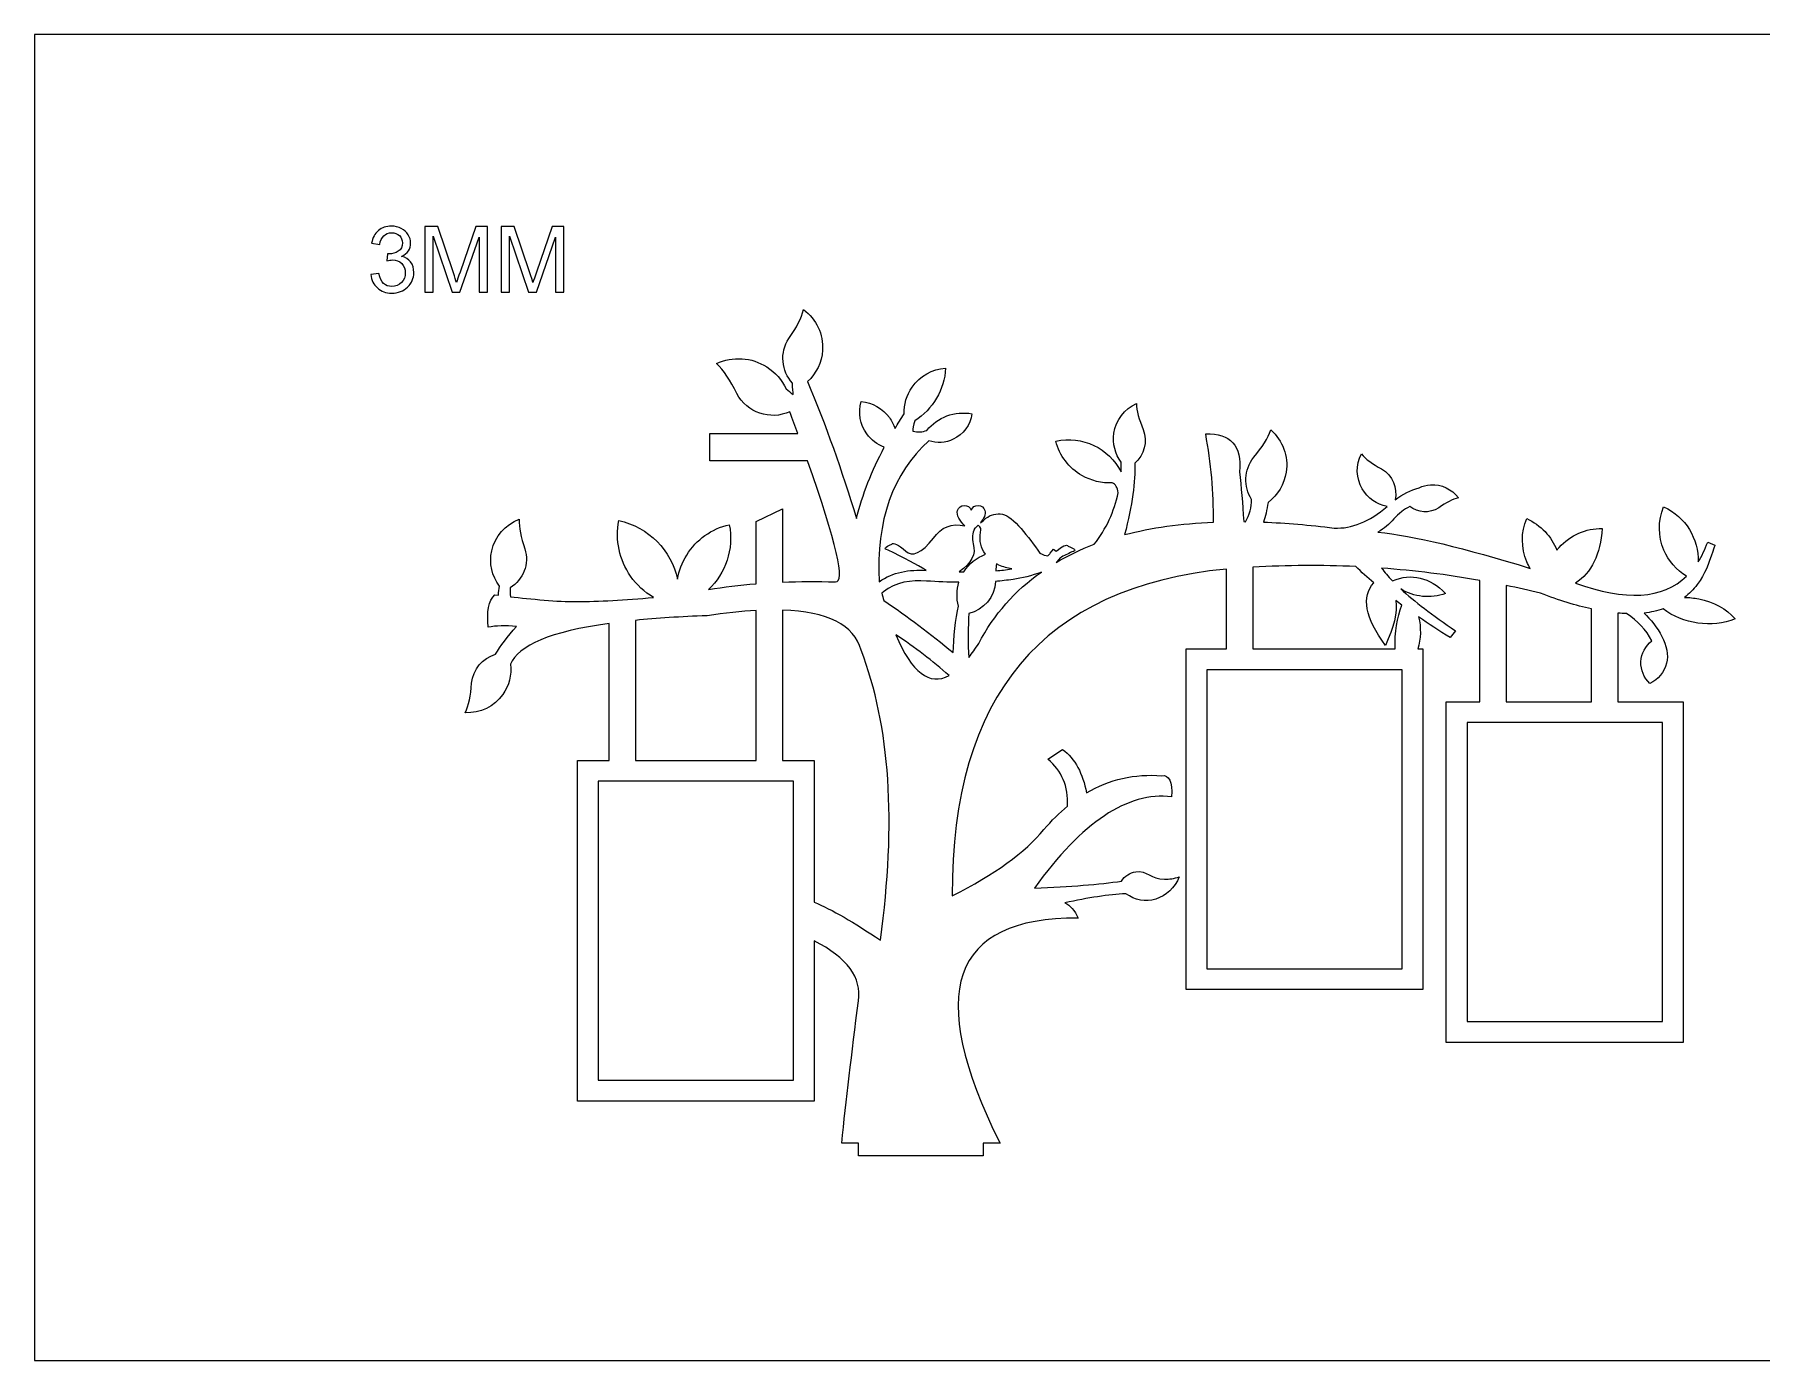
# Model space of a CAD drawing. Header units: millimetres. Extents: x -554 to 718, y -617 to 347.
# Drawn here: x -554 to 277, y -291 to 347 of the extents above; entities that cross this region are included whole.
import ezdxf

# ---------------------------------------------------------------- set-up
doc = ezdxf.new("R2010")
doc.units = ezdxf.units.MM
doc.header["$MEASUREMENT"] = 0
doc.layers.add('Layer 1', color=7, linetype='Continuous')

msp = doc.modelspace()

# ---------------------------------------------------------------- linework, layer by layer
at = {"layer": 'Layer 1', "color": 114, "lineweight": 18}
msp.add_lwpolyline([(-554.0222, -291.3879), (717.6712, -291.3879), (717.6712, 346.9989), (-554.0222, 346.9989), (-554.0222, -291.3879)], close=True, dxfattribs=at)
at = {"layer": 'Layer 1', "color": 230}
for points, knots in [([(-392.127, 231.4067), (-392.127, 231.4067), (-388.2417, 231.9365), (-388.2417, 231.9365), (-388.2417, 231.9365), (-387.7928, 229.7289), (-387.0423, 228.1395), (-385.9753, 227.1681), (-385.9753, 227.1681), (-384.9083, 226.1968), (-383.5984, 225.7111), (-382.0458, 225.7111), (-382.0458, 225.7111), (-380.2061, 225.7111), (-378.6535, 226.344), (-377.4025, 227.6097), (-377.4025, 227.6097), (-376.1516, 228.8753), (-375.5261, 230.4427), (-375.5261, 232.3118), (-375.5261, 232.3118), (-375.5261, 234.0926), (-376.1074, 235.5643), (-377.2774, 236.7269), (-377.2774, 236.7269), (-378.4401, 237.8822), (-379.9191, 238.4636), (-381.722, 238.4636), (-381.722, 238.4636), (-382.4579, 238.4636), (-383.3703, 238.3164), (-384.4668, 238.0294), (-384.4668, 238.0294), (-384.4668, 238.0294), (-384.0326, 241.4291), (-384.0326, 241.4291), (-384.0326, 241.4291), (-383.775, 241.3996), (-383.5616, 241.3849), (-383.4071, 241.3849), (-383.4071, 241.3849), (-381.7441, 241.3849), (-380.2576, 241.8191), (-378.9257, 242.68), (-378.9257, 242.68), (-377.6012, 243.541), (-376.9389, 244.8655), (-376.9389, 246.6537), (-376.9389, 246.6537), (-376.9389, 248.0739), (-377.4246, 249.2512), (-378.3886, 250.1858), (-378.3886, 250.1858), (-379.3525, 251.1203), (-380.5961, 251.5839), (-382.1194, 251.5839), (-382.1194, 251.5839), (-383.6352, 251.5839), (-384.8935, 251.1056), (-385.9017, 250.149), (-385.9017, 250.149), (-386.9098, 249.1924), (-387.5574, 247.7575), (-387.8443, 245.8442), (-387.8443, 245.8442), (-387.8443, 245.8442), (-391.7297, 246.5506), (-391.7297, 246.5506), (-391.7297, 246.5506), (-391.2514, 249.1556), (-390.177, 251.1792), (-388.4919, 252.6141), (-388.4919, 252.6141), (-386.8141, 254.049), (-384.7169, 254.7628), (-382.215, 254.7628), (-382.215, 254.7628), (-380.4931, 254.7628), (-378.9037, 254.3949), (-377.454, 253.6517), (-377.454, 253.6517), (-375.997, 252.9158), (-374.8859, 251.9077), (-374.1206, 250.6347), (-374.1206, 250.6347), (-373.3479, 249.3543), (-372.9653, 248.0003), (-372.9653, 246.5654), (-372.9653, 246.5654), (-372.9653, 245.204), (-373.3332, 243.9678), (-374.0617, 242.8493), (-374.0617, 242.8493), (-374.7976, 241.7308), (-375.8866, 240.8404), (-377.3216, 240.1781), (-377.3216, 240.1781), (-375.4525, 239.7513), (-374.0028, 238.8536), (-372.9653, 237.4922), (-372.9653, 237.4922), (-371.9351, 236.1383), (-371.42, 234.4311), (-371.42, 232.3927), (-371.42, 232.3927), (-371.42, 229.6333), (-372.4281, 227.2859), (-374.437, 225.3653), (-374.437, 225.3653), (-376.4533, 223.4447), (-378.9993, 222.4881), (-382.0752, 222.4881), (-382.0752, 222.4881), (-384.8494, 222.4881), (-387.1526, 223.3196), (-388.9849, 224.9753), (-388.9849, 224.9753), (-390.8246, 226.631), (-391.8695, 228.7723), (-392.127, 231.4067)], [0, 0, 0, 0, 0.03225806, 0.03225806, 0.03225806, 0.03225806, 0.06451613, 0.06451613, 0.06451613, 0.06451613, 0.09677419, 0.09677419, 0.09677419, 0.09677419, 0.12903226, 0.12903226, 0.12903226, 0.12903226, 0.16129032, 0.16129032, 0.16129032, 0.16129032, 0.19354839, 0.19354839, 0.19354839, 0.19354839, 0.22580645, 0.22580645, 0.22580645, 0.22580645, 0.25806452, 0.25806452, 0.25806452, 0.25806452, 0.29032258, 0.29032258, 0.29032258, 0.29032258, 0.32258065, 0.32258065, 0.32258065, 0.32258065, 0.35483871, 0.35483871, 0.35483871, 0.35483871, 0.38709677, 0.38709677, 0.38709677, 0.38709677, 0.41935484, 0.41935484, 0.41935484, 0.41935484, 0.4516129, 0.4516129, 0.4516129, 0.4516129, 0.48387097, 0.48387097, 0.48387097, 0.48387097, 0.51612903, 0.51612903, 0.51612903, 0.51612903, 0.5483871, 0.5483871, 0.5483871, 0.5483871, 0.58064516, 0.58064516, 0.58064516, 0.58064516, 0.61290323, 0.61290323, 0.61290323, 0.61290323, 0.64516129, 0.64516129, 0.64516129, 0.64516129, 0.67741935, 0.67741935, 0.67741935, 0.67741935, 0.70967742, 0.70967742, 0.70967742, 0.70967742, 0.74193548, 0.74193548, 0.74193548, 0.74193548, 0.77419355, 0.77419355, 0.77419355, 0.77419355, 0.80645161, 0.80645161, 0.80645161, 0.80645161, 0.83870968, 0.83870968, 0.83870968, 0.83870968, 0.87096774, 0.87096774, 0.87096774, 0.87096774, 0.90322581, 0.90322581, 0.90322581, 0.90322581, 0.93548387, 0.93548387, 0.93548387, 0.93548387, 1, 1, 1, 1]), ([(-366.1144, 223.0179), (-366.1144, 223.0179), (-366.1144, 254.6304), (-366.1144, 254.6304), (-366.1144, 254.6304), (-366.1144, 254.6304), (-359.8449, 254.6304), (-359.8449, 254.6304), (-359.8449, 254.6304), (-359.8449, 254.6304), (-352.3686, 232.2529), (-352.3686, 232.2529), (-352.3686, 232.2529), (-351.6769, 230.1704), (-351.1765, 228.6104), (-350.8601, 227.5729), (-350.8601, 227.5729), (-350.4995, 228.7208), (-349.9329, 230.4133), (-349.1676, 232.6429), (-349.1676, 232.6429), (-349.1676, 232.6429), (-341.5588, 254.6304), (-341.5588, 254.6304), (-341.5588, 254.6304), (-341.5588, 254.6304), (-335.959, 254.6304), (-335.959, 254.6304), (-335.959, 254.6304), (-335.959, 254.6304), (-335.959, 223.0179), (-335.959, 223.0179), (-335.959, 223.0179), (-335.959, 223.0179), (-339.9767, 223.0179), (-339.9767, 223.0179), (-339.9767, 223.0179), (-339.9767, 223.0179), (-339.9767, 249.4646), (-339.9767, 249.4646), (-339.9767, 249.4646), (-339.9767, 249.4646), (-349.2044, 223.0179), (-349.2044, 223.0179), (-349.2044, 223.0179), (-349.2044, 223.0179), (-352.972, 223.0179), (-352.972, 223.0179), (-352.972, 223.0179), (-352.972, 223.0179), (-362.0967, 249.9503), (-362.0967, 249.9503), (-362.0967, 249.9503), (-362.0967, 249.9503), (-362.0967, 223.0179), (-362.0967, 223.0179), (-362.0967, 223.0179), (-362.0967, 223.0179), (-366.1144, 223.0179), (-366.1144, 223.0179)], [0, 0, 0, 0, 0.0625, 0.0625, 0.0625, 0.0625, 0.125, 0.125, 0.125, 0.125, 0.1875, 0.1875, 0.1875, 0.1875, 0.25, 0.25, 0.25, 0.25, 0.3125, 0.3125, 0.3125, 0.3125, 0.375, 0.375, 0.375, 0.375, 0.4375, 0.4375, 0.4375, 0.4375, 0.5, 0.5, 0.5, 0.5, 0.5625, 0.5625, 0.5625, 0.5625, 0.625, 0.625, 0.625, 0.625, 0.6875, 0.6875, 0.6875, 0.6875, 0.75, 0.75, 0.75, 0.75, 0.8125, 0.8125, 0.8125, 0.8125, 0.875, 0.875, 0.875, 0.875, 1, 1, 1, 1]), ([(-329.3362, 223.0179), (-329.3362, 223.0179), (-329.3362, 254.6304), (-329.3362, 254.6304), (-329.3362, 254.6304), (-329.3362, 254.6304), (-323.0667, 254.6304), (-323.0667, 254.6304), (-323.0667, 254.6304), (-323.0667, 254.6304), (-315.5904, 232.2529), (-315.5904, 232.2529), (-315.5904, 232.2529), (-314.8987, 230.1704), (-314.3983, 228.6104), (-314.0819, 227.5729), (-314.0819, 227.5729), (-313.7213, 228.7208), (-313.1547, 230.4133), (-312.3894, 232.6429), (-312.3894, 232.6429), (-312.3894, 232.6429), (-304.7806, 254.6304), (-304.7806, 254.6304), (-304.7806, 254.6304), (-304.7806, 254.6304), (-299.1808, 254.6304), (-299.1808, 254.6304), (-299.1808, 254.6304), (-299.1808, 254.6304), (-299.1808, 223.0179), (-299.1808, 223.0179), (-299.1808, 223.0179), (-299.1808, 223.0179), (-303.1985, 223.0179), (-303.1985, 223.0179), (-303.1985, 223.0179), (-303.1985, 223.0179), (-303.1985, 249.4646), (-303.1985, 249.4646), (-303.1985, 249.4646), (-303.1985, 249.4646), (-312.4262, 223.0179), (-312.4262, 223.0179), (-312.4262, 223.0179), (-312.4262, 223.0179), (-316.1938, 223.0179), (-316.1938, 223.0179), (-316.1938, 223.0179), (-316.1938, 223.0179), (-325.3185, 249.9503), (-325.3185, 249.9503), (-325.3185, 249.9503), (-325.3185, 249.9503), (-325.3185, 223.0179), (-325.3185, 223.0179), (-325.3185, 223.0179), (-325.3185, 223.0179), (-329.3362, 223.0179), (-329.3362, 223.0179)], [0, 0, 0, 0, 0.0625, 0.0625, 0.0625, 0.0625, 0.125, 0.125, 0.125, 0.125, 0.1875, 0.1875, 0.1875, 0.1875, 0.25, 0.25, 0.25, 0.25, 0.3125, 0.3125, 0.3125, 0.3125, 0.375, 0.375, 0.375, 0.375, 0.4375, 0.4375, 0.4375, 0.4375, 0.5, 0.5, 0.5, 0.5, 0.5625, 0.5625, 0.5625, 0.5625, 0.625, 0.625, 0.625, 0.625, 0.6875, 0.6875, 0.6875, 0.6875, 0.75, 0.75, 0.75, 0.75, 0.8125, 0.8125, 0.8125, 0.8125, 0.875, 0.875, 0.875, 0.875, 1, 1, 1, 1])]:
    msp.add_open_spline(points, degree=3, knots=knots, dxfattribs=at)
at = {"layer": 'Layer 1', "color": 250, "lineweight": 20}
for points, knots in [([(-157.3389, -186.8182), (-157.3389, -186.8182), (-157.3389, -192.8182), (-157.3389, -192.8182), (-157.3389, -192.8182), (-157.3389, -192.8182), (-97.339, -192.8182), (-97.339, -192.8182), (-97.339, -192.8182), (-97.339, -192.8182), (-97.339, -186.8182), (-97.339, -186.8182), (-97.339, -186.8182), (-97.339, -186.8182), (-89.2389, -186.8182), (-89.2389, -186.8182), (-89.2389, -186.8182), (-125.4586, -114.1502), (-112.8997, -78.0257), (-51.5622, -78.4448), (-51.5622, -78.4448), (-53.2285, -74.6672), (-55.3832, -72.2188), (-58.0264, -71.0995), (-58.0264, -71.0995), (-46.7963, -68.5754), (-36.989, -67.0937), (-28.6047, -66.6545), (-28.6047, -66.6545), (-24.3047, -69.8324), (-19.2019, -70.7713), (-14.2338, -69.2282), (-14.2338, -69.2282), (-9.2657, -67.6851), (-5.1415, -63.8117), (-2.9294, -58.6111), (-2.9294, -58.6111), (-5.4128, -59.3489), (-7.7982, -59.7015), (-10.0853, -59.6691), (-10.0853, -59.6691), (-16.4466, -59.5792), (-18.6126, -55.3651), (-23.874, -56.0898), (-23.874, -56.0898), (-26.6901, -56.4778), (-29.1967, -58.1368), (-30.7213, -60.622), (-30.7213, -60.622), (-41.3449, -62.1724), (-55.3336, -63.2963), (-72.6876, -63.9936), (-72.6876, -63.9936), (-49.7731, -32.1704), (-27.7597, -17.4949), (-6.6476, -19.9669), (-6.6476, -19.9669), (-6.2607, -12.6297), (-7.8266, -9.2623), (-11.3455, -9.8648), (-11.3455, -9.8648), (-24.4205, -8.8174), (-36.5217, -11.5725), (-47.6492, -18.1299), (-47.6492, -18.1299), (-49.2874, -8.7117), (-53.1031, -1.7246), (-59.0959, 2.8314), (-59.0959, 2.8314), (-59.0959, 2.8314), (-66.206, -1.9469), (-66.206, -1.9469), (-66.206, -1.9469), (-59.4483, -7.4225), (-56.3149, -14.9617), (-56.806, -24.5643), (-56.806, -24.5643), (-60.6928, -27.759), (-64.4482, -31.467), (-68.0722, -35.6881), (-68.0722, -35.6881), (-77.1014, -46.7663), (-91.8122, -57.4202), (-112.2046, -67.6499), (-112.2046, -67.6499), (-112.6574, 28.567), (-68.6662, 81.0039), (19.7691, 89.6605), (19.7691, 89.6605), (19.7691, 89.6605), (19.7691, 51.18), (19.7691, 51.18), (19.7691, 51.18), (19.7691, 51.18), (0.3058, 51.18), (0.3058, 51.18), (0.3058, 51.18), (0.3058, 51.18), (0.3058, -112.8199), (0.3058, -112.8199), (0.3058, -112.8199), (0.3058, -112.8199), (114.3057, -112.8199), (114.3057, -112.8199), (114.3057, -112.8199), (114.3057, -112.8199), (114.3057, 51.18), (114.3057, 51.18), (114.3057, 51.18), (114.3057, 51.18), (111.8299, 51.18), (111.8299, 51.18), (111.8299, 51.18), (113.3876, 56.1549), (113.5482, 61.4824), (112.27, 66.5666), (112.27, 66.5666), (117.0695, 63.2587), (122.1454, 59.9503), (127.4978, 56.6415), (127.4978, 56.6415), (127.4978, 56.6415), (130.0381, 59.9224), (130.0381, 59.9224), (130.0381, 59.9224), (118.913, 67.4311), (110.127, 74.1497), (103.6801, 80.078), (103.6801, 80.078), (110.0701, 76.1295), (118.0197, 75.2221), (125.2762, 77.861), (125.2762, 77.861), (117.5585, 85.7438), (109.0216, 87.7831), (99.6652, 83.9789), (99.6652, 83.9789), (97.5825, 86.1319), (95.8492, 88.1669), (94.4653, 90.0839), (94.4653, 90.0839), (110.3393, 88.921), (126.0806, 86.9518), (141.6891, 84.1763), (141.6891, 84.1763), (141.6891, 84.1763), (141.6891, 25.7801), (141.6891, 25.7801), (141.6891, 25.7801), (141.6891, 25.7801), (125.6126, 25.7801), (125.6126, 25.7801), (125.6126, 25.7801), (125.6126, 25.7801), (125.6126, -138.2198), (125.6126, -138.2198), (125.6126, -138.2198), (125.6126, -138.2198), (239.6125, -138.2198), (239.6125, -138.2198), (239.6125, -138.2198), (239.6125, -138.2198), (239.6125, 25.7801), (239.6125, 25.7801), (239.6125, 25.7801), (239.6125, 25.7801), (208.1524, 25.7801), (208.1524, 25.7801), (208.1524, 25.7801), (208.1524, 25.7801), (208.1524, 68.4268), (208.1524, 68.4268), (208.1524, 68.4268), (209.6132, 68.2981), (211.0395, 68.2124), (212.4317, 68.1695), (212.4317, 68.1695), (217.764, 64.7482), (221.8206, 60.3821), (224.6017, 55.0716), (224.6017, 55.0716), (221.4454, 52.6783), (219.5121, 49.0091), (219.3228, 45.0525), (219.3228, 45.0525), (219.1335, 41.0959), (220.7076, 37.2589), (223.621, 34.5752), (223.621, 34.5752), (227.6212, 36.4366), (230.5777, 39.9915), (231.6791, 44.2639), (231.6791, 44.2639), (233.7799, 52.4139), (227.1061, 62.5306), (220.7895, 68.4679), (220.7895, 68.4679), (224.1131, 68.8326), (227.1988, 69.4983), (230.0518, 70.4627), (230.0518, 70.4627), (239.3599, 63.1892), (253.641, 61.0501), (264.6143, 65.6912), (264.6143, 65.6912), (260.5075, 70.4297), (254.2131, 73.8908), (247.1504, 75.2941), (247.1504, 75.2941), (244.8755, 75.7461), (242.5827, 75.9723), (240.3263, 75.9787), (240.3263, 75.9787), (242.5559, 77.7384), (244.561, 79.7918), (246.3469, 82.1367), (246.3469, 82.1367), (250.4479, 87.5211), (251.7211, 91.8951), (253.8815, 98.1749), (253.8815, 98.1749), (254.4323, 99.776), (254.8531, 101.005), (254.9312, 101.2073), (254.9312, 101.2073), (254.9312, 101.2073), (251.4387, 102.5301), (251.4387, 102.5301), (251.4387, 102.5301), (250.1426, 99.0239), (248.6147, 95.8794), (246.8549, 93.0967), (246.8549, 93.0967), (247.1353, 104.1696), (240.846, 114.7609), (230.2454, 119.5529), (230.2454, 119.5529), (227.4803, 112.9015), (227.5089, 105.4171), (230.3247, 98.7871), (230.3247, 98.7871), (232.5677, 93.5056), (236.4289, 89.1205), (241.2969, 86.2262), (241.2969, 86.2262), (229.8036, 75.2014), (211.9505, 74.1016), (187.7374, 82.9268), (187.7374, 82.9268), (195.5088, 87.7144), (199.9856, 96.9498), (200.6008, 109.1166), (200.6008, 109.1166), (192.8893, 109.351), (185.4192, 106.051), (179.8749, 99.9608), (179.8749, 99.9608), (179.5145, 99.565), (179.1795, 99.1702), (178.868, 98.7757), (178.868, 98.7757), (176.2345, 105.3065), (171.1748, 110.849), (164.3038, 113.955), (164.3038, 113.955), (161.5387, 107.3036), (161.5673, 99.8192), (164.3831, 93.1892), (164.3831, 93.1892), (164.8572, 92.0728), (165.4036, 90.9965), (166.0166, 89.9659), (166.0166, 89.9659), (134.2608, 99.8074), (109.8167, 105.629), (92.6841, 107.4305), (92.6841, 107.4305), (94.2529, 108.3277), (95.6309, 109.2619), (96.8181, 110.2328), (96.8181, 110.2328), (99.6281, 112.5309), (101.0085, 114.9972), (104.2156, 117.3368), (104.2156, 117.3368), (105.3268, 118.1473), (106.5857, 118.9711), (107.9923, 119.808), (107.9923, 119.808), (111.9138, 116.6851), (117.5376, 116.28), (121.943, 119.1629), (121.943, 119.1629), (125.482, 121.6593), (128.6392, 123.251), (131.4147, 123.938), (131.4147, 123.938), (128.3321, 128.1675), (123.3051, 130.5327), (118.0812, 130.211), (118.0812, 130.211), (116.1062, 130.0894), (114.2063, 129.5901), (112.4696, 128.7688), (112.4696, 128.7688), (108.4944, 127.6476), (104.6448, 125.7092), (100.9207, 122.9534), (100.9207, 122.9534), (102.2432, 128.6518), (99.7704, 134.7621), (94.4687, 137.8354), (94.4687, 137.8354), (90.0959, 140.1705), (86.8446, 142.5804), (84.7147, 145.0653), (84.7147, 145.0653), (81.975, 139.738), (82.1417, 133.3811), (85.1571, 128.2048), (85.1571, 128.2048), (87.7434, 123.765), (92.1187, 120.7197), (97.0883, 119.7886), (97.0883, 119.7886), (88.5696, 112.4492), (80.0882, 108.9834), (71.6441, 109.391), (71.6441, 109.391), (59.7065, 110.8784), (48.3416, 111.8292), (37.5495, 112.2434), (37.5495, 112.2434), (38.511, 114.9244), (39.2617, 118.0959), (39.8015, 121.758), (39.8015, 121.758), (44.4552, 125.2502), (47.633, 130.4616), (48.5328, 136.3439), (48.5328, 136.3439), (49.6933, 143.9309), (46.9037, 151.5859), (41.1338, 156.6475), (41.1338, 156.6475), (39.7634, 152.6845), (37.0212, 148.2837), (32.9072, 143.4451), (32.9072, 143.4451), (28.1683, 137.4606), (27.966, 129.3121), (31.8687, 123.194), (31.8687, 123.194), (31.8834, 119.3423), (30.8981, 115.7649), (28.913, 112.4618), (28.913, 112.4618), (28.913, 112.4618), (28.0687, 112.4706), (28.0687, 112.4706), (28.0687, 112.4706), (27.5534, 121.231), (26.8859, 129.2319), (26.0664, 136.4733), (26.0664, 136.4733), (27.1903, 149.0885), (21.7575, 155.1563), (9.768, 154.6767), (9.768, 154.6767), (12.3715, 140.7358), (13.6257, 126.5907), (13.5307, 112.2414), (13.5307, 112.2414), (-2.1664, 111.5822), (-16.4254, 109.5757), (-29.2463, 106.2219), (-29.2463, 106.2219), (-25.5616, 120.4391), (-23.9489, 131.8875), (-24.4081, 140.5672), (-24.4081, 140.5672), (-19.8288, 144.4622), (-17.9986, 150.9605), (-20.2824, 156.8591), (-20.2824, 156.8591), (-22.3562, 161.7059), (-23.4498, 165.8687), (-23.5632, 169.3475), (-23.5632, 169.3475), (-29.3811, 166.7511), (-33.4728, 161.3665), (-34.4158, 155.0657), (-34.4158, 155.0657), (-35.165, 150.0601), (-33.8446, 145.0256), (-30.862, 141.0685), (-30.862, 141.0685), (-30.8555, 139.5101), (-30.8961, 137.9721), (-30.9837, 136.4544), (-30.9837, 136.4544), (-36.7267, 147.8011), (-49.5734, 154.1073), (-62.3651, 151.2372), (-62.3651, 151.2372), (-60.5739, 144.2603), (-56.0498, 138.2979), (-49.8127, 134.6945), (-49.8127, 134.6945), (-45.3514, 132.117), (-40.2823, 130.9015), (-35.2181, 131.1257), (-35.2181, 131.1257), (-33.6266, 130.4985), (-32.6596, 128.9199), (-32.3172, 126.3899), (-32.3172, 126.3899), (-34.2482, 117.2868), (-38.1, 109.0156), (-43.8728, 101.5765), (-43.8728, 101.5765), (-50.4371, 99.088), (-56.5468, 96.1736), (-62.202, 92.8333), (-62.202, 92.8333), (-61.8163, 93.2206), (-61.453, 93.6253), (-61.1146, 94.0485), (-61.1146, 94.0485), (-61.1146, 94.0485), (-60.2706, 95.1041), (-60.2706, 95.1041), (-60.2706, 95.1041), (-58.493, 96.0092), (-56.6042, 96.9484), (-54.6042, 97.922), (-54.6042, 97.922), (-52.3448, 98.4269), (-52.952, 99.3579), (-56.4258, 100.7151), (-56.4258, 100.7151), (-57.1842, 101.6654), (-59.1285, 100.8318), (-62.2583, 98.2152), (-62.2583, 98.2152), (-62.2583, 98.2152), (-63.4959, 99.2048), (-63.4959, 99.2048), (-63.4959, 99.2048), (-63.4959, 99.2048), (-65.0821, 97.221), (-65.0821, 97.221), (-65.0821, 97.221), (-65.4022, 96.8207), (-65.7608, 96.4403), (-66.1521, 96.079), (-66.1521, 96.079), (-67.3116, 96.045), (-68.5947, 96.47), (-70.0017, 97.3548), (-70.0017, 97.3548), (-75.4417, 104.8899), (-82.8716, 115.0954), (-88.0693, 116.0619), (-88.0693, 116.0619), (-90.8841, 116.5855), (-93.7882, 115.868), (-96.0359, 114.0942), (-96.0359, 114.0942), (-96.6253, 113.4398), (-97.497, 112.73), (-98.6505, 111.9644), (-98.6505, 111.9644), (-97.0677, 113.8937), (-95.9062, 116.0986), (-96.4662, 117.8456), (-96.4662, 117.8456), (-96.9216, 119.2673), (-98.2268, 120.2459), (-99.7193, 120.2854), (-99.7193, 120.2854), (-101.2118, 120.3248), (-102.5663, 119.4168), (-103.0964, 118.0213), (-103.0964, 118.0213), (-103.6273, 119.4168), (-104.9819, 120.3251), (-106.4744, 120.2854), (-106.4744, 120.2854), (-107.9666, 120.2459), (-109.2719, 119.2673), (-109.7276, 117.8456), (-109.7276, 117.8456), (-110.4426, 115.6159), (-108.353, 112.6397), (-106.1616, 110.4438), (-106.1616, 110.4438), (-112.5367, 111.8596), (-117.5606, 109.8787), (-121.2333, 104.5009), (-121.2333, 104.5009), (-127.0611, 97.3297), (-131.5136, 95.2652), (-134.5908, 98.3079), (-134.5908, 98.3079), (-138.2546, 101.5327), (-140.5011, 102.6256), (-141.3303, 101.5866), (-141.3303, 101.5866), (-144.8041, 100.2294), (-145.4113, 99.2984), (-143.1519, 98.7935), (-143.1519, 98.7935), (-135.3507, 94.996), (-129.241, 91.7193), (-124.8225, 88.9631), (-124.8225, 88.9631), (-132.8275, 89.4925), (-140.8087, 88.2357), (-147.4139, 83.5384), (-147.4139, 83.5384), (-148.8921, 113.0538), (-140.9126, 135.6742), (-123.4754, 151.3998), (-123.4754, 151.3998), (-119.6463, 150.1558), (-115.4363, 150.3921), (-111.7145, 152.155), (-111.7145, 152.155), (-106.85, 154.4593), (-103.4753, 159.0608), (-102.7393, 164.3929), (-102.7393, 164.3929), (-111.0154, 165.9243), (-119.3343, 162.7678), (-124.5304, 156.4227), (-124.5304, 156.4227), (-126.5232, 155.598), (-128.7316, 155.4678), (-131.1556, 156.0321), (-131.1556, 156.0321), (-131.2225, 157.146), (-130.9395, 158.8314), (-130.3066, 161.0882), (-130.3066, 161.0882), (-121.5926, 166.5332), (-115.9612, 175.9485), (-115.4393, 186.4063), (-115.4393, 186.4063), (-121.9263, 185.9393), (-127.8522, 182.5576), (-131.5543, 177.2102), (-131.5543, 177.2102), (-134.1879, 173.406), (-135.4942, 168.8987), (-135.3641, 164.3686), (-135.3641, 164.3686), (-136.9227, 162.0239), (-138.4143, 159.6738), (-139.839, 157.3182), (-139.839, 157.3182), (-140.4462, 159.1737), (-141.3419, 160.9432), (-142.5118, 162.5574), (-142.5118, 162.5574), (-145.7111, 166.9716), (-150.6526, 169.7987), (-156.0793, 170.3196), (-156.0793, 170.3196), (-157.6301, 164.9709), (-156.6257, 159.2058), (-153.3576, 154.6966), (-153.3576, 154.6966), (-151.2214, 151.7492), (-148.2742, 149.554), (-144.9345, 148.3336), (-144.9345, 148.3336), (-150.9372, 137.0004), (-155.4083, 125.5426), (-158.348, 113.9602), (-158.348, 113.9602), (-165.3494, 137.1203), (-173.1829, 159.1099), (-181.8486, 179.9289), (-181.8486, 179.9289), (-177.6759, 183.791), (-175.0658, 189.147), (-174.6815, 194.9558), (-174.6815, 194.9558), (-174.1747, 202.6184), (-177.6113, 210.0102), (-183.7967, 214.5616), (-183.7967, 214.5616), (-184.8232, 210.4936), (-187.1798, 205.8717), (-190.8664, 200.696), (-190.8664, 200.696), (-195.3865, 193.8567), (-194.4829, 184.98), (-189.1319, 179.1908), (-189.1319, 179.1908), (-189.0478, 176.7249), (-188.9286, 174.8683), (-188.7745, 173.6211), (-188.7745, 173.6211), (-190.0419, 174.7214), (-191.1705, 175.6312), (-192.1603, 176.3504), (-192.1603, 176.3504), (-194.1686, 180.6457), (-197.375, 184.359), (-201.5008, 186.9834), (-201.5008, 186.9834), (-208.7876, 191.6185), (-217.9353, 192.2167), (-225.7637, 188.57), (-225.7637, 188.57), (-222.304, 185.362), (-219.0156, 180.5427), (-215.8983, 174.1124), (-215.8983, 174.1124), (-211.0293, 164.9017), (-199.8551, 161.1209), (-190.4337, 165.3709), (-190.4337, 165.3709), (-189.0918, 161.757), (-187.8063, 158.2626), (-186.5773, 154.8878), (-186.5773, 154.8878), (-186.5773, 154.8878), (-228.9918, 154.8878), (-228.9918, 154.8878), (-228.9918, 154.8878), (-228.9918, 154.8878), (-228.9918, 141.7645), (-228.9918, 141.7645), (-228.9918, 141.7645), (-228.9918, 141.7645), (-181.87, 141.7645), (-181.87, 141.7645), (-181.87, 141.7645), (-167.943, 102.2714), (-163.489, 82.8432), (-168.508, 83.4801), (-168.508, 83.4801), (-177.2386, 83.7386), (-185.7247, 83.6965), (-193.9665, 83.3538), (-193.9665, 83.3538), (-193.9665, 83.3538), (-193.9665, 118.6731), (-193.9665, 118.6731), (-193.9665, 118.6731), (-193.9665, 118.6731), (-206.6665, 112.5348), (-206.6665, 112.5348), (-206.6665, 112.5348), (-206.6665, 112.5348), (-206.6665, 82.5721), (-206.6665, 82.5721), (-206.6665, 82.5721), (-214.5285, 81.926), (-222.1536, 80.9888), (-229.5419, 79.7603), (-229.5419, 79.7603), (-221.3753, 87.5591), (-217.2844, 99.1998), (-219.5519, 110.9986), (-219.5519, 110.9986), (-228.0697, 109.0898), (-235.4609, 103.8329), (-240.0587, 96.413), (-240.0587, 96.413), (-242.2819, 92.8253), (-243.7616, 88.8779), (-244.4617, 84.7992), (-244.4617, 84.7992), (-247.5498, 98.5377), (-258.3077, 109.8358), (-272.801, 113.0441), (-272.801, 113.0441), (-274.5717, 103.6994), (-272.5066, 94.0352), (-267.0711, 86.2305), (-267.0711, 86.2305), (-264.1444, 82.028), (-260.3732, 78.5551), (-256.0513, 75.9979), (-256.0513, 75.9979), (-269.7603, 74.689), (-282.1921, 74.0061), (-293.3467, 73.9493), (-293.3467, 73.9493), (-301.8971, 73.9058), (-315.294, 75.2006), (-324.9368, 76.3424), (-324.9368, 76.3424), (-325.0037, 77.7868), (-325.0285, 79.2201), (-325.011, 80.6424), (-325.011, 80.6424), (-318.7777, 84.4504), (-315.7076, 92.1233), (-317.9735, 99.3788), (-317.9735, 99.3788), (-319.9323, 104.9586), (-320.845, 109.6995), (-320.7118, 113.6015), (-320.7118, 113.6015), (-327.4176, 111.1306), (-332.3997, 105.4098), (-333.9263, 98.4282), (-333.9263, 98.4282), (-335.2376, 92.4305), (-333.8431, 86.2141), (-330.2142, 81.3831), (-330.2142, 81.3831), (-330.4102, 80.0184), (-330.575, 78.5786), (-330.7085, 77.0637), (-330.7085, 77.0637), (-330.7085, 77.0637), (-332.3995, 77.2926), (-332.3995, 77.2926), (-332.3995, 77.2926), (-335.4073, 74.3804), (-336.4657, 69.1593), (-335.5745, 61.6293), (-335.5745, 61.6293), (-331.9195, 62.3663), (-327.4039, 62.5074), (-322.0278, 62.0526), (-322.0278, 62.0526), (-326.3868, 57.1218), (-329.7572, 52.6395), (-332.139, 48.6057), (-332.139, 48.6057), (-338.2701, 46.7615), (-342.974, 41.3756), (-343.6481, 34.6348), (-343.6481, 34.6348), (-344.0309, 28.7335), (-345.0478, 24.0139), (-346.6984, 20.4757), (-346.6984, 20.4757), (-339.5606, 20.1231), (-332.736, 23.4359), (-328.5973, 29.2621), (-328.5973, 29.2621), (-325.5629, 33.5338), (-324.2797, 38.724), (-324.8683, 43.8002), (-324.8683, 43.8002), (-321.2523, 52.9753), (-305.4487, 59.5173), (-277.4575, 63.4262), (-277.4575, 63.4262), (-277.4575, 63.4262), (-277.4575, -2.4778), (-277.4575, -2.4778), (-277.4575, -2.4778), (-277.4575, -2.4778), (-292.7117, -2.4778), (-292.7117, -2.4778), (-292.7117, -2.4778), (-292.7117, -2.4778), (-292.7117, -166.4777), (-292.7117, -166.4777), (-292.7117, -166.4777), (-292.7117, -166.4777), (-178.7118, -166.4777), (-178.7118, -166.4777), (-178.7118, -166.4777), (-178.7118, -166.4777), (-178.7118, -89.3591), (-178.7118, -89.3591), (-178.7118, -89.3591), (-162.7988, -97.4828), (-155.6933, -107.109), (-157.3956, -118.2381), (-157.3956, -118.2381), (-160.6246, -143.6236), (-163.3057, -166.4837), (-165.4389, -186.8182), (-165.4389, -186.8182), (-165.4389, -186.8182), (-157.3389, -186.8182), (-157.3389, -186.8182)], [0, 0, 0, 0, 0.00505051, 0.00505051, 0.00505051, 0.00505051, 0.01010101, 0.01010101, 0.01010101, 0.01010101, 0.01515152, 0.01515152, 0.01515152, 0.01515152, 0.02020202, 0.02020202, 0.02020202, 0.02020202, 0.02525253, 0.02525253, 0.02525253, 0.02525253, 0.03030303, 0.03030303, 0.03030303, 0.03030303, 0.03535354, 0.03535354, 0.03535354, 0.03535354, 0.04040404, 0.04040404, 0.04040404, 0.04040404, 0.04545455, 0.04545455, 0.04545455, 0.04545455, 0.05050505, 0.05050505, 0.05050505, 0.05050505, 0.05555556, 0.05555556, 0.05555556, 0.05555556, 0.06060606, 0.06060606, 0.06060606, 0.06060606, 0.06565657, 0.06565657, 0.06565657, 0.06565657, 0.07070707, 0.07070707, 0.07070707, 0.07070707, 0.07575758, 0.07575758, 0.07575758, 0.07575758, 0.08080808, 0.08080808, 0.08080808, 0.08080808, 0.08585859, 0.08585859, 0.08585859, 0.08585859, 0.09090909, 0.09090909, 0.09090909, 0.09090909, 0.0959596, 0.0959596, 0.0959596, 0.0959596, 0.1010101, 0.1010101, 0.1010101, 0.1010101, 0.10606061, 0.10606061, 0.10606061, 0.10606061, 0.11111111, 0.11111111, 0.11111111, 0.11111111, 0.11616162, 0.11616162, 0.11616162, 0.11616162, 0.12121212, 0.12121212, 0.12121212, 0.12121212, 0.12626263, 0.12626263, 0.12626263, 0.12626263, 0.13131313, 0.13131313, 0.13131313, 0.13131313, 0.13636364, 0.13636364, 0.13636364, 0.13636364, 0.14141414, 0.14141414, 0.14141414, 0.14141414, 0.14646465, 0.14646465, 0.14646465, 0.14646465, 0.15151515, 0.15151515, 0.15151515, 0.15151515, 0.15656566, 0.15656566, 0.15656566, 0.15656566, 0.16161616, 0.16161616, 0.16161616, 0.16161616, 0.16666667, 0.16666667, 0.16666667, 0.16666667, 0.17171717, 0.17171717, 0.17171717, 0.17171717, 0.17676768, 0.17676768, 0.17676768, 0.17676768, 0.18181818, 0.18181818, 0.18181818, 0.18181818, 0.18686869, 0.18686869, 0.18686869, 0.18686869, 0.19191919, 0.19191919, 0.19191919, 0.19191919, 0.1969697, 0.1969697, 0.1969697, 0.1969697, 0.2020202, 0.2020202, 0.2020202, 0.2020202, 0.20707071, 0.20707071, 0.20707071, 0.20707071, 0.21212121, 0.21212121, 0.21212121, 0.21212121, 0.21717172, 0.21717172, 0.21717172, 0.21717172, 0.22222222, 0.22222222, 0.22222222, 0.22222222, 0.22727273, 0.22727273, 0.22727273, 0.22727273, 0.23232323, 0.23232323, 0.23232323, 0.23232323, 0.23737374, 0.23737374, 0.23737374, 0.23737374, 0.24242424, 0.24242424, 0.24242424, 0.24242424, 0.24747475, 0.24747475, 0.24747475, 0.24747475, 0.25252525, 0.25252525, 0.25252525, 0.25252525, 0.25757576, 0.25757576, 0.25757576, 0.25757576, 0.26262626, 0.26262626, 0.26262626, 0.26262626, 0.26767677, 0.26767677, 0.26767677, 0.26767677, 0.27272727, 0.27272727, 0.27272727, 0.27272727, 0.27777778, 0.27777778, 0.27777778, 0.27777778, 0.28282828, 0.28282828, 0.28282828, 0.28282828, 0.28787879, 0.28787879, 0.28787879, 0.28787879, 0.29292929, 0.29292929, 0.29292929, 0.29292929, 0.2979798, 0.2979798, 0.2979798, 0.2979798, 0.3030303, 0.3030303, 0.3030303, 0.3030303, 0.30808081, 0.30808081, 0.30808081, 0.30808081, 0.31313131, 0.31313131, 0.31313131, 0.31313131, 0.31818182, 0.31818182, 0.31818182, 0.31818182, 0.32323232, 0.32323232, 0.32323232, 0.32323232, 0.32828283, 0.32828283, 0.32828283, 0.32828283, 0.33333333, 0.33333333, 0.33333333, 0.33333333, 0.33838384, 0.33838384, 0.33838384, 0.33838384, 0.34343434, 0.34343434, 0.34343434, 0.34343434, 0.34848485, 0.34848485, 0.34848485, 0.34848485, 0.35353535, 0.35353535, 0.35353535, 0.35353535, 0.35858586, 0.35858586, 0.35858586, 0.35858586, 0.36363636, 0.36363636, 0.36363636, 0.36363636, 0.36868687, 0.36868687, 0.36868687, 0.36868687, 0.37373737, 0.37373737, 0.37373737, 0.37373737, 0.37878788, 0.37878788, 0.37878788, 0.37878788, 0.38383838, 0.38383838, 0.38383838, 0.38383838, 0.38888889, 0.38888889, 0.38888889, 0.38888889, 0.39393939, 0.39393939, 0.39393939, 0.39393939, 0.3989899, 0.3989899, 0.3989899, 0.3989899, 0.4040404, 0.4040404, 0.4040404, 0.4040404, 0.40909091, 0.40909091, 0.40909091, 0.40909091, 0.41414141, 0.41414141, 0.41414141, 0.41414141, 0.41919192, 0.41919192, 0.41919192, 0.41919192, 0.42424242, 0.42424242, 0.42424242, 0.42424242, 0.42929293, 0.42929293, 0.42929293, 0.42929293, 0.43434343, 0.43434343, 0.43434343, 0.43434343, 0.43939394, 0.43939394, 0.43939394, 0.43939394, 0.44444444, 0.44444444, 0.44444444, 0.44444444, 0.44949495, 0.44949495, 0.44949495, 0.44949495, 0.45454545, 0.45454545, 0.45454545, 0.45454545, 0.45959596, 0.45959596, 0.45959596, 0.45959596, 0.46464646, 0.46464646, 0.46464646, 0.46464646, 0.46969697, 0.46969697, 0.46969697, 0.46969697, 0.47474747, 0.47474747, 0.47474747, 0.47474747, 0.47979798, 0.47979798, 0.47979798, 0.47979798, 0.48484848, 0.48484848, 0.48484848, 0.48484848, 0.48989899, 0.48989899, 0.48989899, 0.48989899, 0.49494949, 0.49494949, 0.49494949, 0.49494949, 0.5, 0.5, 0.5, 0.5, 0.50505051, 0.50505051, 0.50505051, 0.50505051, 0.51010101, 0.51010101, 0.51010101, 0.51010101, 0.51515152, 0.51515152, 0.51515152, 0.51515152, 0.52020202, 0.52020202, 0.52020202, 0.52020202, 0.52525253, 0.52525253, 0.52525253, 0.52525253, 0.53030303, 0.53030303, 0.53030303, 0.53030303, 0.53535354, 0.53535354, 0.53535354, 0.53535354, 0.54040404, 0.54040404, 0.54040404, 0.54040404, 0.54545455, 0.54545455, 0.54545455, 0.54545455, 0.55050505, 0.55050505, 0.55050505, 0.55050505, 0.55555556, 0.55555556, 0.55555556, 0.55555556, 0.56060606, 0.56060606, 0.56060606, 0.56060606, 0.56565657, 0.56565657, 0.56565657, 0.56565657, 0.57070707, 0.57070707, 0.57070707, 0.57070707, 0.57575758, 0.57575758, 0.57575758, 0.57575758, 0.58080808, 0.58080808, 0.58080808, 0.58080808, 0.58585859, 0.58585859, 0.58585859, 0.58585859, 0.59090909, 0.59090909, 0.59090909, 0.59090909, 0.5959596, 0.5959596, 0.5959596, 0.5959596, 0.6010101, 0.6010101, 0.6010101, 0.6010101, 0.60606061, 0.60606061, 0.60606061, 0.60606061, 0.61111111, 0.61111111, 0.61111111, 0.61111111, 0.61616162, 0.61616162, 0.61616162, 0.61616162, 0.62121212, 0.62121212, 0.62121212, 0.62121212, 0.62626263, 0.62626263, 0.62626263, 0.62626263, 0.63131313, 0.63131313, 0.63131313, 0.63131313, 0.63636364, 0.63636364, 0.63636364, 0.63636364, 0.64141414, 0.64141414, 0.64141414, 0.64141414, 0.64646465, 0.64646465, 0.64646465, 0.64646465, 0.65151515, 0.65151515, 0.65151515, 0.65151515, 0.65656566, 0.65656566, 0.65656566, 0.65656566, 0.66161616, 0.66161616, 0.66161616, 0.66161616, 0.66666667, 0.66666667, 0.66666667, 0.66666667, 0.67171717, 0.67171717, 0.67171717, 0.67171717, 0.67676768, 0.67676768, 0.67676768, 0.67676768, 0.68181818, 0.68181818, 0.68181818, 0.68181818, 0.68686869, 0.68686869, 0.68686869, 0.68686869, 0.69191919, 0.69191919, 0.69191919, 0.69191919, 0.6969697, 0.6969697, 0.6969697, 0.6969697, 0.7020202, 0.7020202, 0.7020202, 0.7020202, 0.70707071, 0.70707071, 0.70707071, 0.70707071, 0.71212121, 0.71212121, 0.71212121, 0.71212121, 0.71717172, 0.71717172, 0.71717172, 0.71717172, 0.72222222, 0.72222222, 0.72222222, 0.72222222, 0.72727273, 0.72727273, 0.72727273, 0.72727273, 0.73232323, 0.73232323, 0.73232323, 0.73232323, 0.73737374, 0.73737374, 0.73737374, 0.73737374, 0.74242424, 0.74242424, 0.74242424, 0.74242424, 0.74747475, 0.74747475, 0.74747475, 0.74747475, 0.75252525, 0.75252525, 0.75252525, 0.75252525, 0.75757576, 0.75757576, 0.75757576, 0.75757576, 0.76262626, 0.76262626, 0.76262626, 0.76262626, 0.76767677, 0.76767677, 0.76767677, 0.76767677, 0.77272727, 0.77272727, 0.77272727, 0.77272727, 0.77777778, 0.77777778, 0.77777778, 0.77777778, 0.78282828, 0.78282828, 0.78282828, 0.78282828, 0.78787879, 0.78787879, 0.78787879, 0.78787879, 0.79292929, 0.79292929, 0.79292929, 0.79292929, 0.7979798, 0.7979798, 0.7979798, 0.7979798, 0.8030303, 0.8030303, 0.8030303, 0.8030303, 0.80808081, 0.80808081, 0.80808081, 0.80808081, 0.81313131, 0.81313131, 0.81313131, 0.81313131, 0.81818182, 0.81818182, 0.81818182, 0.81818182, 0.82323232, 0.82323232, 0.82323232, 0.82323232, 0.82828283, 0.82828283, 0.82828283, 0.82828283, 0.83333333, 0.83333333, 0.83333333, 0.83333333, 0.83838384, 0.83838384, 0.83838384, 0.83838384, 0.84343434, 0.84343434, 0.84343434, 0.84343434, 0.84848485, 0.84848485, 0.84848485, 0.84848485, 0.85353535, 0.85353535, 0.85353535, 0.85353535, 0.85858586, 0.85858586, 0.85858586, 0.85858586, 0.86363636, 0.86363636, 0.86363636, 0.86363636, 0.86868687, 0.86868687, 0.86868687, 0.86868687, 0.87373737, 0.87373737, 0.87373737, 0.87373737, 0.87878788, 0.87878788, 0.87878788, 0.87878788, 0.88383838, 0.88383838, 0.88383838, 0.88383838, 0.88888889, 0.88888889, 0.88888889, 0.88888889, 0.89393939, 0.89393939, 0.89393939, 0.89393939, 0.8989899, 0.8989899, 0.8989899, 0.8989899, 0.9040404, 0.9040404, 0.9040404, 0.9040404, 0.90909091, 0.90909091, 0.90909091, 0.90909091, 0.91414141, 0.91414141, 0.91414141, 0.91414141, 0.91919192, 0.91919192, 0.91919192, 0.91919192, 0.92424242, 0.92424242, 0.92424242, 0.92424242, 0.92929293, 0.92929293, 0.92929293, 0.92929293, 0.93434343, 0.93434343, 0.93434343, 0.93434343, 0.93939394, 0.93939394, 0.93939394, 0.93939394, 0.94444444, 0.94444444, 0.94444444, 0.94444444, 0.94949495, 0.94949495, 0.94949495, 0.94949495, 0.95454545, 0.95454545, 0.95454545, 0.95454545, 0.95959596, 0.95959596, 0.95959596, 0.95959596, 0.96464646, 0.96464646, 0.96464646, 0.96464646, 0.96969697, 0.96969697, 0.96969697, 0.96969697, 0.97474747, 0.97474747, 0.97474747, 0.97474747, 0.97979798, 0.97979798, 0.97979798, 0.97979798, 0.98484848, 0.98484848, 0.98484848, 0.98484848, 0.98989899, 0.98989899, 0.98989899, 0.98989899, 1, 1, 1, 1]), ([(-96.2222, 96.7406), (-100.4787, 95.1747), (-104.1729, 92.2456), (-106.6683, 88.3168), (-106.6683, 88.3168), (-107.4078, 88.3199), (-108.1474, 88.3263), (-108.8871, 88.3358), (-108.8871, 88.3358), (-102.9117, 92.3784), (-100.672, 96.8561), (-102.1681, 101.7688), (-102.1681, 101.7688), (-102.7337, 104.6479), (-102.5316, 107.0364), (-101.5612, 108.9334), (-101.5612, 108.9334), (-101.5612, 108.9334), (-101.6484, 108.9702), (-101.6484, 108.9702), (-101.6484, 108.9702), (-101.0278, 109.4824), (-100.3562, 110.0987), (-99.7057, 110.7778), (-99.7057, 110.7778), (-98.4792, 109.8316), (-98.1363, 108.6904), (-98.6774, 107.3544), (-98.6774, 107.3544), (-99.289, 103.2687), (-98.4705, 99.7309), (-96.2222, 96.7406)], [0, 0, 0, 0, 0.11111111, 0.11111111, 0.11111111, 0.11111111, 0.22222222, 0.22222222, 0.22222222, 0.22222222, 0.33333333, 0.33333333, 0.33333333, 0.33333333, 0.44444444, 0.44444444, 0.44444444, 0.44444444, 0.55555556, 0.55555556, 0.55555556, 0.55555556, 0.66666667, 0.66666667, 0.66666667, 0.66666667, 0.77777778, 0.77777778, 0.77777778, 0.77777778, 1, 1, 1, 1]), ([(-83.4918, 89.7137), (-83.4918, 89.7137), (-83.7295, 89.6775), (-83.7295, 89.6775), (-83.7295, 89.6775), (-86.2259, 89.301), (-88.7511, 89.024), (-91.2851, 88.8218), (-91.2851, 88.8218), (-91.1927, 89.9739), (-91.0654, 91.0706), (-90.9034, 92.1119), (-90.9034, 92.1119), (-90.5313, 91.8867), (-90.1469, 91.6664), (-89.7488, 91.4513), (-89.7488, 91.4513), (-87.7197, 90.6555), (-85.634, 90.0763), (-83.4918, 89.7137)], [0, 0, 0, 0, 0.16666667, 0.16666667, 0.16666667, 0.16666667, 0.33333333, 0.33333333, 0.33333333, 0.33333333, 0.5, 0.5, 0.5, 0.5, 0.66666667, 0.66666667, 0.66666667, 0.66666667, 1, 1, 1, 1]), ([(32.4691, 51.18), (32.4691, 51.18), (32.4691, 90.5645), (32.4691, 90.5645), (32.4691, 90.5645), (49.1251, 91.5034), (65.6411, 91.5917), (82.0171, 90.8293), (82.0171, 90.8293), (84.7325, 88.2253), (87.6194, 85.621), (90.6778, 83.0165), (90.6778, 83.0165), (84.6751, 76.3382), (86.5417, 66.2941), (96.2776, 52.8843), (96.2776, 52.8843), (100.385, 61.5601), (102.0684, 68.7554), (101.3277, 74.4703), (101.3277, 74.4703), (102.2937, 73.7374), (103.2733, 73.0044), (104.2664, 72.2715), (104.2664, 72.2715), (101.8096, 66.3122), (100.7366, 59.2817), (101.0474, 51.18), (101.0474, 51.18), (101.0474, 51.18), (32.4691, 51.18), (32.4691, 51.18)], [0, 0, 0, 0, 0.11111111, 0.11111111, 0.11111111, 0.11111111, 0.22222222, 0.22222222, 0.22222222, 0.22222222, 0.33333333, 0.33333333, 0.33333333, 0.33333333, 0.44444444, 0.44444444, 0.44444444, 0.44444444, 0.55555556, 0.55555556, 0.55555556, 0.55555556, 0.66666667, 0.66666667, 0.66666667, 0.66666667, 0.77777778, 0.77777778, 0.77777778, 0.77777778, 1, 1, 1, 1]), ([(-145.1934, 74.5656), (-145.5334, 75.7062), (-145.8715, 76.8726), (-146.2077, 78.0647), (-146.2077, 78.0647), (-146.2077, 78.0647), (-145.3358, 78.7506), (-145.3358, 78.7506), (-145.3358, 78.7506), (-139.4143, 83.4086), (-131.9318, 84.4206), (-124.6103, 83.8552), (-124.6103, 83.8552), (-124.6103, 83.8552), (-124.5658, 83.8522), (-124.5658, 83.8522), (-124.5658, 83.8522), (-119.391, 83.5438), (-114.1963, 83.3249), (-109.0041, 83.257), (-109.0041, 83.257), (-110.1518, 79.5321), (-110.2391, 75.5484), (-109.2439, 71.7651), (-109.2439, 71.7651), (-110.6056, 66.1231), (-111.6089, 56.1093), (-111.7448, 49.4194), (-111.7448, 49.4194), (-122.6616, 58.4013), (-133.8112, 66.7834), (-145.1934, 74.5656)], [0, 0, 0, 0, 0.11111111, 0.11111111, 0.11111111, 0.11111111, 0.22222222, 0.22222222, 0.22222222, 0.22222222, 0.33333333, 0.33333333, 0.33333333, 0.33333333, 0.44444444, 0.44444444, 0.44444444, 0.44444444, 0.55555556, 0.55555556, 0.55555556, 0.55555556, 0.66666667, 0.66666667, 0.66666667, 0.66666667, 0.77777778, 0.77777778, 0.77777778, 0.77777778, 1, 1, 1, 1]), ([(-69.3293, 88.2288), (-82.0444, 79.2571), (-92.1028, 67.7964), (-99.5046, 53.8468), (-99.5046, 53.8468), (-101.0965, 51.3133), (-102.6675, 49.0604), (-104.2176, 47.088), (-104.2176, 47.088), (-104.8245, 53.2335), (-104.6542, 62.6763), (-104.2013, 68.312), (-104.2013, 68.312), (-97.094, 69.887), (-91.7073, 76.1143), (-91.4686, 83.6899), (-91.4686, 83.6899), (-91.4686, 83.6899), (-91.4687, 83.7127), (-91.4687, 83.7127), (-91.4687, 83.7127), (-88.6198, 83.9275), (-85.7794, 84.2309), (-82.972, 84.6543), (-82.972, 84.6543), (-78.8077, 85.2823), (-73.7691, 86.3138), (-69.3293, 88.2288)], [0, 0, 0, 0, 0.125, 0.125, 0.125, 0.125, 0.25, 0.25, 0.25, 0.25, 0.375, 0.375, 0.375, 0.375, 0.5, 0.5, 0.5, 0.5, 0.625, 0.625, 0.625, 0.625, 0.75, 0.75, 0.75, 0.75, 1, 1, 1, 1]), ([(154.3891, 25.7801), (154.3891, 25.7801), (154.3891, 81.734), (154.3891, 81.734), (154.3891, 81.734), (159.9449, 80.5847), (165.4837, 79.3323), (171.0055, 77.9768), (171.0055, 77.9768), (179.8846, 74.5786), (188.0251, 72.0681), (195.4524, 70.4336), (195.4524, 70.4336), (195.4524, 70.4336), (195.4524, 25.7801), (195.4524, 25.7801), (195.4524, 25.7801), (195.4524, 25.7801), (154.3891, 25.7801), (154.3891, 25.7801)], [0, 0, 0, 0, 0.16666667, 0.16666667, 0.16666667, 0.16666667, 0.33333333, 0.33333333, 0.33333333, 0.33333333, 0.5, 0.5, 0.5, 0.5, 0.66666667, 0.66666667, 0.66666667, 0.66666667, 1, 1, 1, 1]), ([(-206.6665, 69.6909), (-206.6665, 69.6909), (-206.6665, -2.4778), (-206.6665, -2.4778), (-206.6665, -2.4778), (-206.6665, -2.4778), (-264.7575, -2.4778), (-264.7575, -2.4778), (-264.7575, -2.4778), (-264.7575, -2.4778), (-264.7575, 64.9359), (-264.7575, 64.9359), (-264.7575, 64.9359), (-254.5294, 65.9629), (-243.0132, 66.7115), (-230.209, 67.1819), (-230.209, 67.1819), (-221.625, 68.474), (-213.7775, 69.3103), (-206.6665, 69.6909)], [0, 0, 0, 0, 0.16666667, 0.16666667, 0.16666667, 0.16666667, 0.33333333, 0.33333333, 0.33333333, 0.33333333, 0.5, 0.5, 0.5, 0.5, 0.66666667, 0.66666667, 0.66666667, 0.66666667, 1, 1, 1, 1]), ([(-156.1256, 50.6719), (-142.145, 14.2317), (-139.0406, -32.3349), (-146.8123, -89.0281), (-146.8123, -89.0281), (-159.5477, -80.4434), (-170.1809, -74.3222), (-178.7118, -70.6647), (-178.7118, -70.6647), (-178.7118, -70.6647), (-178.7118, -2.4778), (-178.7118, -2.4778), (-178.7118, -2.4778), (-178.7118, -2.4778), (-193.9665, -2.4778), (-193.9665, -2.4778), (-193.9665, -2.4778), (-193.9665, -2.4778), (-193.9665, 69.863), (-193.9665, 69.863), (-193.9665, 69.863), (-172.1608, 69.1547), (-159.5472, 62.7577), (-156.1256, 50.6719)], [0, 0, 0, 0, 0.14285714, 0.14285714, 0.14285714, 0.14285714, 0.28571429, 0.28571429, 0.28571429, 0.28571429, 0.42857143, 0.42857143, 0.42857143, 0.42857143, 0.57142857, 0.57142857, 0.57142857, 0.57142857, 0.71428571, 0.71428571, 0.71428571, 0.71428571, 1, 1, 1, 1]), ([(-113.7503, 38.3503), (-123.1641, 33.2737), (-131.7097, 39.8341), (-139.3871, 58.0318), (-139.3871, 58.0318), (-130.2243, 51.8928), (-121.6786, 45.3323), (-113.7503, 38.3503)], [0, 0, 0, 0, 0.33333333, 0.33333333, 0.33333333, 0.33333333, 1, 1, 1, 1]), ([(104.3056, -102.82), (104.3056, -102.82), (10.3057, -102.82), (10.3057, -102.82), (10.3057, -102.82), (10.3057, -102.82), (10.3057, 41.1799), (10.3057, 41.1799), (10.3057, 41.1799), (10.3057, 41.1799), (104.3056, 41.1799), (104.3056, 41.1799), (104.3056, 41.1799), (104.3056, 41.1799), (104.3056, -102.82), (104.3056, -102.82)], [0, 0, 0, 0, 0.2, 0.2, 0.2, 0.2, 0.4, 0.4, 0.4, 0.4, 0.6, 0.6, 0.6, 0.6, 1, 1, 1, 1]), ([(135.6125, -128.2199), (135.6125, -128.2199), (135.6125, 15.78), (135.6125, 15.78), (135.6125, 15.78), (135.6125, 15.78), (229.6124, 15.78), (229.6124, 15.78), (229.6124, 15.78), (229.6124, 15.78), (229.6124, -128.2199), (229.6124, -128.2199), (229.6124, -128.2199), (229.6124, -128.2199), (135.6125, -128.2199), (135.6125, -128.2199)], [0, 0, 0, 0, 0.2, 0.2, 0.2, 0.2, 0.4, 0.4, 0.4, 0.4, 0.6, 0.6, 0.6, 0.6, 1, 1, 1, 1]), ([(-188.7119, -67.2764), (-188.7119, -67.2764), (-188.7119, -156.4778), (-188.7119, -156.4778), (-188.7119, -156.4778), (-188.7119, -156.4778), (-282.7118, -156.4778), (-282.7118, -156.4778), (-282.7118, -156.4778), (-282.7118, -156.4778), (-282.7118, -12.4779), (-282.7118, -12.4779), (-282.7118, -12.4779), (-282.7118, -12.4779), (-188.7119, -12.4779), (-188.7119, -12.4779), (-188.7119, -12.4779), (-188.7119, -12.4779), (-188.7119, -67.2764), (-188.7119, -67.2764)], [0, 0, 0, 0, 0.16666667, 0.16666667, 0.16666667, 0.16666667, 0.33333333, 0.33333333, 0.33333333, 0.33333333, 0.5, 0.5, 0.5, 0.5, 0.66666667, 0.66666667, 0.66666667, 0.66666667, 1, 1, 1, 1])]:
    msp.add_open_spline(points, degree=3, knots=knots, dxfattribs=at)

doc.saveas('drawing.dxf')
